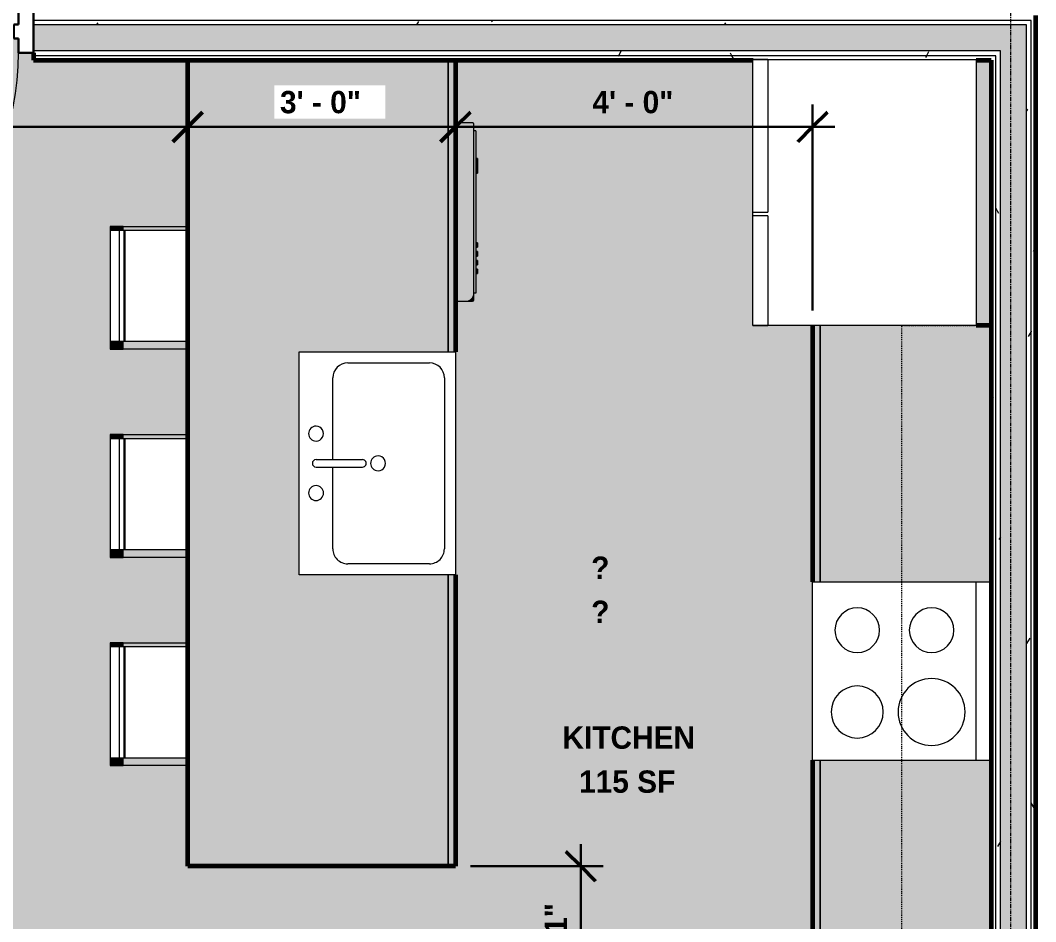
# Model space of a CAD drawing. Header units: inches. Extents: x -4105 to -1989, y 10980 to 12341.
# Drawn here: x -3614.5 to -3478, y 11247.4 to 11368.6 of the extents above; entities that cross this region are included whole.
import ezdxf

# ---------------------------------------------------------------- set-up
doc = ezdxf.new("R2010")
doc.units = ezdxf.units.IN
doc.header["$MEASUREMENT"] = 0
doc.linetypes.add('Dash', pattern=[0.25, 0.125, -0.125])
doc.linetypes.add('Grid Line 1_2_', pattern=[0.875, 0.5, -0.125, 0.125, -0.125])
for name, color, linetype, lineweight in [('0-1', 7, 'Continuous', 5), ('0-2', 7, 'Continuous', 9), ('A-ANNO-DIMS-1', 211, 'Continuous', 30), ('A-ANNO-DIMS-64', 211, 'Continuous', 9), ('A-AREA-IDEN', 2, 'Continuous', 9), ('A-AREA-PATT-4', 41, 'Continuous', 9), ('A-DOOR', 31, 'Continuous', 18), ('A-DOOR-1', 31, 'Continuous', 9), ('A-DOOR-2', 31, 'Continuous', 30), ('A-DOOR-FRAM', 31, 'Continuous', 30), ('A-WALL', 113, 'Continuous', 18), ('A-WALL-PATT-1', 111, 'Continuous', 9), ('I-FURN', 30, 'Continuous', 9), ('I-WALL-2', 2, 'Continuous', 60), ('P-SANR-FIXT', 6, 'Continuous', 9), ('Q-CASE', 31, 'Continuous', 9), ('Q-CASE-1', 31, 'Continuous', 60), ('Q-CASE-HDLN', 31, 'Dash', 9), ('Q-SPCQ', 91, 'Continuous', 9), ('S-GRID-1', 1, 'Grid Line 1_2_', 9)]:
    doc.layers.add(name, color=color, linetype=linetype, lineweight=lineweight)
doc.styles.add('Century Gothic_B', font='GOTHICB.TTF', dxfattribs={"height": 3})
doc.dimstyles.new('OD_-_HS_-__1__Tol__', dxfattribs={"dimscale": 12, "dimtxt": 3.132505, "dimasz": 0.333333, "dimexe": 0.25, "dimexo": 0.166667, "dimgap": 0.083333, "dimtad": 1, "dimdec": 0, "dimzin": 3, "dimdsep": 46, "dimlunit": 4, "dimtxsty": 'Century Gothic_B', "dimblk1": 'OBLIQUE', "dimblk2": 'OBLIQUE', "dimsah": 1, "dimcen": 0.09, "dimdle": 0.25, "dimazin": 0, "dimtfac": 1, "dimtdec": 4, "dimtix": 1, "dimtmove": 0, "dimatfit": 3, "dimfxl": 1, "dimtvp": 1, "dimtfill": 1, "dimfrac": 2, "dimtolj": 1, "dimtzin": 0, "dimlwd": 30, "dimlwe": 30, "dimarcsym": 2})
pattern_1 = [(0, (0, 0), (20.48, 5.12), [0.845, -14.515, 0.845, -14.515, -81.92]), (0, (0, 0), (20.48, 5.12), [-30.72, 0.845, -29.875, 0.845, -14.515, -35.84]), (0, (0, 0), (20.48, 5.12), [-76.8, 0.845, -9.395, 0.845, -24.755]), (120, (7.68, 2.56), (-14.67405, 15.1762003), [0.845, -14.515, 0.845, -14.515, -81.92]), (120, (7.68, 2.56), (-14.67405, 15.1762003), [-30.72, 0.845, -29.875, 0.845, -14.515, -35.84]), (120, (7.68, 2.56), (-14.67405, 15.1762003), [-76.8, 0.845, -9.395, 0.845, -24.755]), (240, (10.24, 12.8), (-5.80595, -20.2962003), [0.845, -14.515, 0.845, -14.515, -81.92]), (240, (10.24, 12.8), (-5.80595, -20.2962003), [-30.72, 0.845, -29.875, 0.845, -14.515, -35.84]), (240, (10.24, 12.8), (-5.80595, -20.2962003), [-76.8, 0.845, -9.395, 0.845, -24.755])]
pattern_2 = [(161.57, (0.32, 0.32), (-2.560496185, -0.000537386), [0, -18.214, 2.022, 0]), (18.43, (-0.32, 0.32), (-2.560496185, 0.000537386), [0, -18.214, 2.022, 0]), (108.43, (0.32, 0.32), (1.27922091, -6.400876726), [6.07, -14.166]), (71.57, (-0.32, 0.32), (1.27922091, 6.400876726), [6.07, -14.166])]

# ---------------------------------------------------------------- blocks, each defined once
blk = doc.blocks.new('Refrigerator_-_Side-by-Side_6047 - 36_ X 30_-1372843-ENLARGED FLOOR PLAN - 2ND FLOOR PLAN - EAST')
at = {"layer": 'Q-SPCQ'}
for p, q in [((-17.88, 15.58), (17.87, 15.58)), ((-17.88, -14.42), (-17.88, 15.58)), ((-17.88, 15.58), (-3.13, 15.58)), ((-17.88, 15.58), (-17.88, 13.58)), ((-3.13, 13.58), (-3.13, 15.58)), ((-2.63, 15.58), (17.87, 15.58)), ((-2.63, 15.58), (-2.63, 13.58)), ((17.87, 15.58), (17.87, -14.42)), ((17.87, 13.58), (17.87, 15.58)), ((-3.13, 13.58), (-17.88, 13.58)), ((17.87, 13.58), (-2.63, 13.58)), ((17.87, -14.42), (-17.88, -14.42))]:
    blk.add_line(p, q, dxfattribs=at)
blk = doc.blocks.new('OD_CW_Base Cabinet - OD_CW_Base Cabinet-2252122-ENLARGED FLOOR PLAN - 2ND FLOOR PLAN - EAST')
at = {"layer": 'Q-CASE'}
h = blk.add_hatch(color=256, dxfattribs=at)
h.paths.add_polyline_path([(93.67, 24), (59.2, 24), (59.2, 1), (93.67, 1), (93.67, 18.64)], flags=0)
h.paths.add_polyline_path([(35.2, 24), (0.74, 24), (0.74, 1), (35.2, 1), (35.2, 22)], flags=0)
h = blk.add_hatch(color=256, dxfattribs=at)
h.paths.add_polyline_path([(93.67, 0), (93.67, 1), (59.2, 1), (59.2, 0)], flags=0)
h.paths.add_polyline_path([(35.2, 0), (35.2, 1), (0.74, 1), (0.74, 0)], flags=0)
for p, q in [((0.74, 22), (0.74, 24)), ((0.74, 1), (35.2, 1)), ((35.2, 1), (0.74, 1)), ((35.2, 0), (0.74, 0)), ((59.2, 1), (93.67, 1)), ((93.67, 1), (59.2, 1)), ((93.67, 0), (59.2, 0))]:
    blk.add_line(p, q, dxfattribs=at)
at = {"layer": 'Q-CASE-1'}
for p, q in [((0.74, 24), (0.74, 22)), ((0.74, 0), (35.2, 0)), ((59.2, 0), (93.67, 0))]:
    blk.add_line(p, q, dxfattribs=at)
blk = doc.blocks.new('Sink Kitchen-Single - 30_ x 21_-1372827-ENLARGED FLOOR PLAN - 2ND FLOOR PLAN - EAST')
at = {"layer": 'P-SANR-FIXT'}
for p, q in [((-14.38, 10.41), (15.62, 10.41)), ((-14.38, -10.59), (-14.38, 10.41)), ((15.62, 10.41), (15.62, -10.59)), ((-10.88, 8.91), (12.12, 8.91)), ((-12.88, -4.09), (-12.88, 6.91)), ((14.12, 6.91), (14.12, -4.09)), ((0.12, -8.34), (0.12, -2.09)), ((1.12, -8.34), (1.12, -2.09)), ((0.12, -6.09), (-10.88, -6.09)), ((12.12, -6.09), (1.12, -6.09)), ((15.62, -10.59), (-14.38, -10.59))]:
    blk.add_line(p, q, dxfattribs=at)
for centre, radius, start, end in [((-10.88, 6.91), 2, 90, 180), ((12.12, 6.91), 2, 360, 90), ((0.62, 0), 1, 360, 180), ((0.62, 0), 1, 180, 0), ((0.62, -2.09), 0.5, 360, 180), ((-10.88, -4.09), 2, 180, 270), ((12.12, -4.09), 2, 270, 0), ((-3.38, -8.34), 1, 360, 180), ((4.62, -8.34), 1, 0, 180), ((-3.38, -8.34), 1, 180, 0), ((0.62, -8.34), 0.5, 180, 0), ((4.62, -8.34), 1, 180, 0)]:
    blk.add_arc(centre, radius, start, end, dxfattribs=at)
blk = doc.blocks.new('OD_CW_Upper Cabinet - OD_CW_Upper Cabinet-2252152-ENLARGED FLOOR PLAN - 2ND FLOOR PLAN - EAST')
at = {"layer": 'Q-CASE-HDLN'}
for p, q in [((0.74, -24), (0.74, -12)), ((0.74, -12), (93.67, -12)), ((93.67, -12), (93.67, -24)), ((93.67, -24), (0.74, -24))]:
    blk.add_line(p, q, dxfattribs=at)
blk = doc.blocks.new('Dishwasher_15404 - 34_ counter-V37-ENLARGED FLOOR PLAN - 2ND FLOOR PLAN - EAST')
at = {"layer": 'Q-SPCQ'}
for points in [[(25.8, -24), (26.08, -23.96), (26.34, -23.86), (26.56, -23.69), (26.73, -23.46), (26.84, -23.21), (26.87, -22.91), (26.87, -0.15), (26.82, -0.06), (26.68, 0), (24.39, 0), (24.39, -24)], [(26.87, -22.91), (27.12, -22.91), (27.12, -1.09), (26.87, -1.09), (26.87, -19.9)], [(27.37, -5.81), (27.37, -4.82), (27.12, -4.82), (27.12, -5.81)], [(27.37, -6.79), (27.37, -5.81), (27.12, -5.81), (27.12, -6.79)], [(27.37, -16.74), (27.37, -16.15), (27.12, -16.15), (27.12, -16.74)], [(27.37, -17.92), (27.37, -17.33), (27.12, -17.33), (27.12, -17.92)], [(27.37, -19.1), (27.37, -18.51), (27.12, -18.51), (27.12, -19.1)], [(27.37, -20.28), (27.37, -19.69), (27.12, -19.69), (27.12, -20.28)], [(25.8, -24), (26.68, -24), (26.82, -23.94), (26.87, -23.8), (26.87, -22.93), (26.84, -23.21), (26.68, -23.53), (26.56, -23.69), (26.3, -23.87), (26.08, -23.96)]]:
    blk.add_hatch(color=256, dxfattribs=at).paths.add_polyline_path(points, flags=0)
for p, q in [((26.68, 0), (24.39, 0)), ((26.87, -22.93), (26.87, -0.2)), ((27.12, -1.09), (26.87, -1.09)), ((27.12, -1.09), (27.12, -22.91)), ((27.37, -4.82), (27.12, -4.82)), ((27.37, -4.82), (27.37, -5.81)), ((27.12, -6.79), (27.37, -6.79)), ((27.37, -5.81), (27.37, -6.79)), ((27.37, -16.15), (27.12, -16.15)), ((27.37, -16.15), (27.37, -16.74)), ((27.12, -16.74), (27.37, -16.74)), ((27.37, -17.33), (27.12, -17.33)), ((27.37, -17.33), (27.37, -17.92)), ((27.12, -17.92), (27.37, -17.92)), ((27.37, -18.51), (27.12, -18.51)), ((27.12, -19.1), (27.37, -19.1)), ((27.37, -18.51), (27.37, -19.1)), ((27.37, -19.69), (27.12, -19.69)), ((27.12, -20.28), (27.37, -20.28)), ((27.37, -19.69), (27.37, -20.28)), ((27.12, -22.91), (26.87, -22.91)), ((26.87, -23.8), (26.87, -22.93)), ((24.39, -24), (25.8, -24)), ((25.8, -24), (26.68, -24))]:
    blk.add_line(p, q, dxfattribs=at)
for centre, radius, start, end in [((26.68, -0.2), 0.197, 360, 90), ((26.68, -0.2), 0.197, 15, 75), ((25.8, -22.93), 1.07, 270, 0), ((26.68, -23.8), 0.197, 270, 0)]:
    blk.add_arc(centre, radius, start, end, dxfattribs=at)
blk = doc.blocks.new('Bar_Stool_6722_1_ - Bar_Stool_6722_1_-V38-ENLARGED FLOOR PLAN - 2ND FLOOR PLAN - EAST')
at = {"layer": 'I-FURN'}
for points in [[(0, -0.46), (0, -0.98), (1, -0.98), (1, 0), (0, 0), (0, -0.3)], [(16, 0), (16, -0.98), (16.5, -0.98), (16.5, 0)], [(0, -1.3), (0, -1.78), (1, -1.78), (1, -0.98), (0, -0.98), (0, -1.24)], [(16, -0.98), (16, -1.78), (16.5, -1.78), (16.5, -0.98)], [(0, -2.03), (0, -10.45), (1, -10.45), (1, -1.78), (0, -1.78)], [(16, -1.78), (16, -10.45), (16.5, -10.45), (16.5, -1.78)]]:
    blk.add_hatch(color=256, dxfattribs=at).paths.add_polyline_path(points, flags=0)
for p, q in [((1, 0), (0, 0)), ((0, 0), (0, -0.98)), ((0, -0.98), (1, -0.98)), ((0, -0.98), (0, -1.78)), ((1, -1.24), (1, 0)), ((16, 0), (1, 0)), ((1, -1.91), (1, -1.24)), ((16, -1.24), (1, -1.24)), ((16.5, 0), (16, 0)), ((16, 0), (16, -1.24)), ((16, -0.98), (16.5, -0.98)), ((16, -1.24), (16, -1.91)), ((16.5, -0.98), (16.5, 0)), ((16.5, -1.78), (16.5, -0.98)), ((0, -1.78), (1, -1.78)), ((0, -10.45), (0, -1.78)), ((1, -1.91), (16, -1.91)), ((1, -2.03), (1, -1.91)), ((1, -10.45), (1, -2.03)), ((1, -2.03), (16, -2.03)), ((16, -1.78), (16.5, -1.78)), ((16, -1.91), (16, -2.03)), ((16, -2.03), (16, -10.45)), ((16.5, -1.78), (16.5, -10.45))]:
    blk.add_line(p, q, dxfattribs=at)
blk = doc.blocks.new('OD_CW_Base Cabinet - OD_CW_Base Cabinet-1913094-ENLARGED FLOOR PLAN - 2ND FLOOR PLAN - EAST')
at = {"layer": 'Q-CASE'}
h = blk.add_hatch(color=256, dxfattribs=at)
h.paths.add_polyline_path([(109.11, 11), (109.11, 12), (69.92, 12), (69.92, 11), (94.67, 11)], flags=0)
h.paths.add_polyline_path([(39.92, 12), (0.74, 12), (0.74, 11), (39.92, 11)], flags=0)
blk.add_hatch(color=256, dxfattribs=at).paths.add_polyline_path([(109.11, -12.63), (109.11, 11), (69.92, 11), (69.92, -9), (39.92, -9), (39.92, 11), (0.74, 11), (0.74, -24), (109.11, -24)], flags=0)
for p, q in [((0.74, 12), (39.92, 12)), ((39.92, 11), (0.74, 11)), ((0.74, 11), (39.92, 11)), ((69.92, 12), (109.11, 12)), ((109.11, 11), (69.92, 11)), ((69.92, 11), (109.11, 11)), ((109.11, 12), (109.11, 11)), ((109.11, 11), (109.11, -24)), ((109.11, -24), (0.74, -24))]:
    blk.add_line(p, q, dxfattribs=at)
at = {"layer": 'Q-CASE-1'}
for p, q in [((0.74, 12), (39.92, 12)), ((69.92, 12), (109.11, 12)), ((109.11, 12), (109.11, -24)), ((109.11, -24), (0.74, -24))]:
    blk.add_line(p, q, dxfattribs=at)
blk = doc.blocks.new('Range - 24_ x 24_-1372826-ENLARGED FLOOR PLAN - 2ND FLOOR PLAN - EAST')
at = {"layer": 'Q-SPCQ'}
for p, q in [((0, 0), (24, 0)), ((0, -24), (0, 0)), ((24, 0), (24, -24)), ((0, -22), (24, -22))]:
    blk.add_line(p, q, dxfattribs=at)
for centre, radius, start, end in [((6.5, -6), 3.5, 360, 180), ((17.5, -6), 3, 360, 180), ((6.5, -6), 3.5, 180, 0), ((17.5, -6), 3, 180, 0), ((6.5, -16), 4.5, 360, 180), ((17.5, -16), 3, 360, 180), ((6.5, -16), 4.5, 180, 0), ((17.5, -16), 3, 180, 0)]:
    blk.add_arc(centre, radius, start, end, dxfattribs=at)
blk = doc.blocks.new('DIMBLOCK76-ENLARGED FLOOR PLAN - 2ND FLOOR PLAN - EAST')
at = {"layer": 'A-ANNO-DIMS-64', "lineweight": 30, "transparency": 16777216}
for p, q in [((-3539.14, 11232.23), (-3539.14, 11257.82)), ((-3553.97, 11254.82), (-3536.14, 11254.82)), ((-3539.14, 11254.82), (-3553.97, 11254.82)), ((-3520.75, 11232.23), (-3542.14, 11232.23)), ((-3539.14, 11232.23), (-3520.75, 11232.23))]:
    blk.add_line(p, q, dxfattribs=at)
at = {"layer": 'A-ANNO-DIMS-64', "lineweight": 50, "transparency": 16777216}
for p, q in [((-3539.14, 11254.82), (-3541.14, 11256.82)), ((-3539.14, 11254.82), (-3537.14, 11252.82)), ((-3539.14, 11232.23), (-3541.14, 11234.23)), ((-3539.14, 11232.23), (-3537.14, 11230.23))]:
    blk.add_line(p, q, dxfattribs=at)
at = {"layer": 'A-ANNO-DIMS-64', "color": 0, "lineweight": 30, "transparency": 16777216, "insert": (-3543.99, 11236.76), "char_height": 3, "width": 16.2294, "attachment_point": 1, "rotation": 90, "line_spacing_factor": 0.984502, "style": 'Century Gothic_B', "bg_fill": 3, "box_fill_scale": 1.25, "bg_fill_color": 256, "bg_fill_true_color": 13158600, "bg_fill_transparency": 0}
blk.add_mtext('1\' - 11"', dxfattribs=at)
blk = doc.blocks.new('_Oblique')
at = {"color": 0, "linetype": 'ByBlock', "lineweight": -2}
blk.add_line((-0.5, -0.5), (0.5, 0.5), dxfattribs=at)
blk = doc.blocks.new('DIMBLOCK111-ENLARGED FLOOR PLAN - 2ND FLOOR PLAN - EAST')
at = {"layer": 'A-ANNO-DIMS-64', "lineweight": 50, "transparency": 16777216}
for p, q in [((-3719.79, 11354.23), (-3717.79, 11356.23)), ((-3591.97, 11354.23), (-3589.97, 11356.23)), ((-3719.79, 11354.23), (-3721.79, 11352.23)), ((-3591.97, 11354.23), (-3593.97, 11352.23))]:
    blk.add_line(p, q, dxfattribs=at)
at = {"layer": 'A-ANNO-DIMS-64', "lineweight": 30, "transparency": 16777216}
for p, q in [((-3719.79, 11355.06), (-3719.79, 11351.23)), ((-3719.79, 11354.23), (-3719.79, 11355.06)), ((-3591.97, 11355.06), (-3591.97, 11351.23)), ((-3591.97, 11354.23), (-3591.97, 11355.06)), ((-3719.79, 11354.23), (-3591.97, 11354.23))]:
    blk.add_line(p, q, dxfattribs=at)
at = {"layer": 'A-ANNO-DIMS-64', "color": 0, "lineweight": 30, "transparency": 16777216, "insert": (-3662.64, 11359.07), "char_height": 3, "width": 16.2294, "attachment_point": 1, "line_spacing_factor": 0.984502, "style": 'Century Gothic_B', "bg_fill": 3, "box_fill_scale": 1.25, "bg_fill_color": 256, "bg_fill_true_color": 13158600, "bg_fill_transparency": 0}
blk.add_mtext('10\' - 8"', dxfattribs=at)
blk = doc.blocks.new('DIMBLOCK112-ENLARGED FLOOR PLAN - 2ND FLOOR PLAN - EAST')
at = {"layer": 'A-ANNO-DIMS-64', "lineweight": 50, "transparency": 16777216}
for p, q in [((-3591.97, 11354.23), (-3589.97, 11356.23)), ((-3555.97, 11354.23), (-3553.97, 11356.23)), ((-3591.97, 11354.23), (-3593.97, 11352.23)), ((-3555.97, 11354.23), (-3557.97, 11352.23))]:
    blk.add_line(p, q, dxfattribs=at)
at = {"layer": 'A-ANNO-DIMS-64', "lineweight": 30, "transparency": 16777216}
for p, q in [((-3591.97, 11355.06), (-3591.97, 11351.23)), ((-3591.97, 11354.23), (-3591.97, 11355.06)), ((-3555.97, 11355.06), (-3555.97, 11351.23)), ((-3555.97, 11354.23), (-3555.97, 11355.06)), ((-3591.97, 11354.23), (-3555.97, 11354.23))]:
    blk.add_line(p, q, dxfattribs=at)
at = {"layer": 'A-ANNO-DIMS-64', "color": 0, "lineweight": 30, "transparency": 16777216, "insert": (-3579.57, 11359.07), "char_height": 3, "width": 13.425, "attachment_point": 1, "line_spacing_factor": 0.984502, "style": 'Century Gothic_B', "bg_fill": 3, "box_fill_scale": 1.25, "bg_fill_color": 256, "bg_fill_true_color": 13158600, "bg_fill_transparency": 0}
blk.add_mtext('3\' - 0"', dxfattribs=at)
blk = doc.blocks.new('DIMBLOCK113-ENLARGED FLOOR PLAN - 2ND FLOOR PLAN - EAST')
at = {"layer": 'A-ANNO-DIMS-64', "lineweight": 50, "transparency": 16777216}
for p, q in [((-3555.97, 11354.23), (-3553.97, 11356.23)), ((-3507.97, 11354.23), (-3505.97, 11356.23)), ((-3555.97, 11354.23), (-3557.97, 11352.23)), ((-3507.97, 11354.23), (-3509.97, 11352.23))]:
    blk.add_line(p, q, dxfattribs=at)
at = {"layer": 'A-ANNO-DIMS-64', "lineweight": 30, "transparency": 16777216}
for p, q in [((-3507.97, 11329.54), (-3507.97, 11357.23)), ((-3555.97, 11355.06), (-3555.97, 11351.23)), ((-3555.97, 11354.23), (-3555.97, 11355.06)), ((-3555.97, 11354.23), (-3504.97, 11354.23)), ((-3507.97, 11354.23), (-3507.97, 11329.54))]:
    blk.add_line(p, q, dxfattribs=at)
at = {"layer": 'A-ANNO-DIMS-64', "color": 0, "lineweight": 30, "transparency": 16777216, "insert": (-3537.57, 11359.07), "char_height": 3, "width": 13.425, "attachment_point": 1, "line_spacing_factor": 0.984502, "style": 'Century Gothic_B', "bg_fill": 3, "box_fill_scale": 1.25, "bg_fill_color": 256, "bg_fill_true_color": 13158600, "bg_fill_transparency": 0}
blk.add_mtext('4\' - 0"', dxfattribs=at)
blk = doc.blocks.new('CTR - 1st Phase - Shell_rvt-1-ENLARGED FLOOR PLAN - 2ND FLOOR PLAN - EAST')
at = {"layer": 'S-GRID-1'}
blk.add_line((-3481.32, 10979.75), (-3481.32, 12308.75), dxfattribs=at)
blk = doc.blocks.new('HOLLOW METAL - UNIT DOOR-1759144-ENLARGED FLOOR PLAN - 2ND FLOOR PLAN - EAST')
at = {"layer": 'A-DOOR-1'}
blk.add_arc((18, 2.25), 36, 90, 180, dxfattribs=at)
at = {"layer": 'A-DOOR-2'}
for p, q in [((18, 38.25), (16.25, 38.25)), ((16.25, 38.25), (16.25, 2.25)), ((18, 2.25), (18, 38.25)), ((16.25, 2.25), (18, 2.25))]:
    blk.add_line(p, q, dxfattribs=at)
at = {"layer": 'A-DOOR-FRAM'}
for p, q in [((-18, 2.25), (-20, 2.25)), ((-20, 2.25), (-20, -3.5)), ((-18, 0.3125), (-18, 2.25)), ((18, 2.25), (18, 0.3125)), ((20, 2.25), (18, 2.25)), ((20, -3.5), (20, 2.25)), ((-17.375, 0.3125), (-18, 0.3125)), ((-17.375, -1.5625), (-17.375, 0.3125)), ((18, 0.3125), (17.375, 0.3125)), ((17.375, 0.3125), (17.375, -1.5625)), ((-18, -3.5), (-18, -1.5625)), ((-18, -1.5625), (-17.375, -1.5625)), ((17.375, -1.5625), (18, -1.5625)), ((18, -1.5625), (18, -3.5)), ((-20, -3.5), (-18, -3.5)), ((18, -3.5), (20, -3.5))]:
    blk.add_line(p, q, dxfattribs=at)
blk = doc.blocks.new('CTR - 1st Phase - Unit Layouts_rvt-1-ENLARGED FLOOR PLAN - 2ND FLOOR PLAN - EAST')
at = {"layer": '0-2'}
for name, p, rotation in [('OD_CW_Base Cabinet - OD_CW_Base Cabinet-1913094-ENLARGED FLOOR PLAN - 2ND FLOOR PLAN - EAST', (-3567.97, 11363.93), 269.9999999999998), ('Refrigerator_-_Side-by-Side_6047 - 36_ X 30_-1372843-ENLARGED FLOOR PLAN - 2ND FLOOR PLAN - EAST', (-3500.4, 11345.41), 90.0000000000031), ('Bar_Stool_6722_1_ - Bar_Stool_6722_1_-V38-ENLARGED FLOOR PLAN - 2ND FLOOR PLAN - EAST', (-3602.42, 11324.36), 90.00000000000932), ('OD_CW_Base Cabinet - OD_CW_Base Cabinet-2252122-ENLARGED FLOOR PLAN - 2ND FLOOR PLAN - EAST', (-3507.97, 11328.28), 270.0000000000008), ('OD_CW_Upper Cabinet - OD_CW_Upper Cabinet-2252152-ENLARGED FLOOR PLAN - 2ND FLOOR PLAN - EAST', (-3507.97, 11233.87), 90.00000000000391), ('Sink Kitchen-Single - 30_ x 21_-1372827-ENLARGED FLOOR PLAN - 2ND FLOOR PLAN - EAST', (-3566.38, 11309.62), 270.0000000000028), ('Bar_Stool_6722_1_ - Bar_Stool_6722_1_-V38-ENLARGED FLOOR PLAN - 2ND FLOOR PLAN - EAST', (-3602.42, 11296.36), 90.00000000000932), ('Range - 24_ x 24_-1372826-ENLARGED FLOOR PLAN - 2ND FLOOR PLAN - EAST', (-3507.97, 11269.07), 89.99999999999402), ('Bar_Stool_6722_1_ - Bar_Stool_6722_1_-V38-ENLARGED FLOOR PLAN - 2ND FLOOR PLAN - EAST', (-3602.42, 11268.36), 90.00000000000932)]:
    blk.add_blockref(name, p, dxfattribs=dict(at, rotation=rotation))
blk.add_blockref('Dishwasher_15404 - 34_ counter-V37-ENLARGED FLOOR PLAN - 2ND FLOOR PLAN - EAST', (-3580.37, 11354.79), dxfattribs=at)
at = {"layer": 'A-AREA-IDEN', "char_height": 3, "attachment_point": 1, "style": 'Century Gothic_B'}
for s, insert, width in [('\\fCentury Gothic|b1|i0|c0|p34|;?', (-3537.73, 11296.47), 2.626), ('\\fCentury Gothic|b1|i0|c0|p34|;?', (-3537.73, 11290.54), 2.626), ('KITCHEN', (-3541.6, 11273.63), 19.594), ('115 SF', (-3539.36, 11267.71), 14.14)]:
    blk.add_mtext(s, dxfattribs=dict(at, insert=insert, width=width))
at = {"layer": 'A-ANNO-DIMS-1'}
dim = blk.add_linear_dim(base=(-3591.97, 11354.23), p1=(-3719.79, 11357.06), p2=(-3591.97, 11357.06), dimstyle='OD_-_HS_-__1__Tol__', override={"dimpost": '<>', "dimfxl": 127.813245}, dxfattribs=at)
dim.commit()
dim.dimension.update_dxf_attribs({"geometry": 'DIMBLOCK111-ENLARGED FLOOR PLAN - 2ND FLOOR PLAN - EAST', "text_midpoint": (-3655.88, 11356.8)})
dim = blk.add_linear_dim(base=(-3539.14, 11254.82), p1=(-3518.75, 11232.23), p2=(-3555.97, 11254.82), angle=90, dimstyle='OD_-_HS_-__1__Tol__', override={"dimpost": '<>', "dimfxl": 43.539702}, dxfattribs=at)
dim.commit()
dim.dimension.update_dxf_attribs({"geometry": 'DIMBLOCK76-ENLARGED FLOOR PLAN - 2ND FLOOR PLAN - EAST', "text_midpoint": (-3541.64, 11243.52)})
dim = blk.add_linear_dim(base=(-3555.97, 11354.23), p1=(-3591.97, 11357.06), p2=(-3555.97, 11357.06), dimstyle='OD_-_HS_-__1__Tol__', override={"dimpost": '<>', "dimfxl": 36}, dxfattribs=at)
dim.commit()
dim.dimension.update_dxf_attribs({"geometry": 'DIMBLOCK112-ENLARGED FLOOR PLAN - 2ND FLOOR PLAN - EAST', "text_midpoint": (-3573.97, 11356.8)})
dim = blk.add_linear_dim(base=(-3507.97, 11354.23), p1=(-3555.97, 11357.06), p2=(-3507.97, 11327.54), dimstyle='OD_-_HS_-__1__Tol__', override={"dimpost": '<>', "dimfxl": 56.349063}, dxfattribs=at)
dim.commit()
dim.dimension.update_dxf_attribs({"geometry": 'DIMBLOCK113-ENLARGED FLOOR PLAN - 2ND FLOOR PLAN - EAST', "text_midpoint": (-3531.97, 11356.8)})

msp = doc.modelspace()

# ---------------------------------------------------------------- block references
at = {"layer": '0-1'}
msp.add_blockref('CTR - 1st Phase - Unit Layouts_rvt-1-ENLARGED FLOOR PLAN - 2ND FLOOR PLAN - EAST', (0, 0), dxfattribs=at)

# ---------------------------------------------------------------- next in the draw order: hatches: boundary and pattern name
at = {"layer": 'A-AREA-PATT-4'}
h = msp.add_hatch(color=256, dxfattribs=at)
h.paths.add_polyline_path([(-3650.72, 11364.19), (-3648.97, 11364.19), (-3648.97, 11328.19), (-3650.72, 11328.19), (-3650.72, 11363.81)], flags=0)
h.paths.add_polyline_path([(-3519.97, 11129.19), (-3519.97, 11131.33), (-3515.22, 11131.33), (-3515.22, 11129.19), (-3483.97, 11129.19), (-3483.97, 11151.7), (-3515.22, 11151.7), (-3515.22, 11151.33), (-3519.97, 11151.33), (-3519.97, 11156.45), (-3483.97, 11156.45), (-3483.97, 11192.45), (-3609.72, 11192.45), (-3609.72, 11197.2), (-3521.12, 11197.2), (-3521.12, 11199.23), (-3516.37, 11199.23), (-3516.37, 11197.2), (-3483.97, 11197.2), (-3483.97, 11229.86), (-3516.37, 11229.86), (-3516.37, 11229.23), (-3521.12, 11229.23), (-3521.12, 11234.61), (-3507.97, 11234.61), (-3507.97, 11327.54), (-3515.97, 11327.54), (-3515.97, 11363.19), (-3555.97, 11363.19), (-3555.97, 11354.79), (-3553.64, 11354.78), (-3553.55, 11354.73), (-3553.49, 11354.59), (-3553.49, 11353.69), (-3553.24, 11353.69), (-3553.24, 11349.96), (-3552.99, 11349.96), (-3552.99, 11347.99), (-3553.24, 11347.99), (-3553.24, 11338.64), (-3552.99, 11338.64), (-3552.99, 11338.05), (-3553.24, 11338.05), (-3553.24, 11337.46), (-3552.99, 11337.46), (-3552.99, 11336.86), (-3553.24, 11336.86), (-3553.24, 11336.27), (-3552.99, 11336.27), (-3552.99, 11335.68), (-3553.24, 11335.68), (-3553.24, 11335.09), (-3552.99, 11335.09), (-3552.99, 11334.5), (-3553.24, 11334.5), (-3553.24, 11331.88), (-3553.49, 11331.86), (-3553.51, 11330.93), (-3553.55, 11330.84), (-3553.69, 11330.79), (-3555.97, 11330.79), (-3555.97, 11254.82), (-3591.97, 11254.82), (-3591.97, 11268.36), (-3602.42, 11268.36), (-3602.42, 11284.86), (-3591.97, 11284.86), (-3591.97, 11296.36), (-3602.42, 11296.36), (-3602.42, 11312.86), (-3591.97, 11312.86), (-3591.97, 11324.36), (-3602.42, 11324.36), (-3602.42, 11340.86), (-3591.97, 11340.86), (-3591.97, 11363.19), (-3612.72, 11363.19), (-3612.72, 11364.19), (-3614.72, 11364.19), (-3614.72, 11366.13), (-3615.35, 11366.13), (-3615.35, 11366.19), (-3650.1, 11366.19), (-3650.1, 11366.13), (-3650.72, 11366.13), (-3650.72, 11364.19), (-3652.72, 11364.19), (-3652.72, 11363.19), (-3668.12, 11363.19), (-3668.12, 11422.61), (-3819.32, 11422.61), (-3823.32, 11424.76), (-3851.85, 11424.76), (-3851.85, 11249.94), (-3723.96, 11249.94), (-3723.96, 11245.19), (-3821.57, 11245.19), (-3821.57, 11237.56), (-3826.32, 11237.56), (-3826.32, 11245.19), (-3851.85, 11245.19), (-3851.85, 11236.31), (-3828.22, 11236.31), (-3828.22, 11235.31), (-3827.72, 11235.3), (-3827.72, 11234.56), (-3828.22, 11234.56), (-3828.22, 11218.31), (-3827.72, 11218.31), (-3827.72, 11217.81), (-3828.22, 11217.81), (-3828.22, 11208.31), (-3851.85, 11208.31), (-3851.85, 11206.27), (-3826.32, 11206.27), (-3826.32, 11207.56), (-3821.57, 11207.56), (-3821.57, 11201.52), (-3851.85, 11201.52), (-3851.85, 11129.19), (-3795.96, 11129.19), (-3795.96, 11209.19), (-3717.96, 11209.19), (-3717.96, 11129.19), (-3653.21, 11129.19), (-3653.21, 11130.94), (-3648.46, 11130.94), (-3648.46, 11129.19), (-3612.37, 11129.19), (-3612.37, 11153.19), (-3553.97, 11153.19), (-3553.97, 11129.19), (-3545.95, 11129.19), (-3545.95, 11136.92), (-3545.82, 11137.88), (-3545.45, 11138.78), (-3544.86, 11139.55), (-3544.09, 11140.14), (-3543.19, 11140.51), (-3542.15, 11140.64), (-3540.84, 11140.64), (-3541.18, 11143.67), (-3542.37, 11144.67), (-3542.94, 11145.67), (-3543.22, 11146.74), (-3543.39, 11147.67), (-3543.47, 11148.67), (-3543.3, 11150.66), (-3542.76, 11152.67), (-3542.03, 11154.67), (-3541.04, 11156.75), (-3539.71, 11158.67), (-3538.71, 11159.67), (-3537.85, 11160.17), (-3536.47, 11160.67), (-3535.47, 11160.67), (-3534.1, 11160.17), (-3533.23, 11159.67), (-3532.23, 11158.67), (-3530.85, 11156.67), (-3529.91, 11154.67), (-3529.19, 11152.67), (-3528.65, 11150.66), (-3528.47, 11148.67), (-3528.56, 11147.67), (-3528.74, 11146.67), (-3529.01, 11145.67), (-3529.57, 11144.67), (-3530.76, 11143.67), (-3531.11, 11140.64), (-3529.72, 11140.64), (-3528.76, 11140.51), (-3527.86, 11140.14), (-3527.09, 11139.55), (-3526.5, 11138.78), (-3526.12, 11137.88), (-3526, 11136.92), (-3526, 11129.19), (-3520.07, 11129.19)], flags=0)
h.paths.add_polyline_path([(-3709.92, 11129.69), (-3716.03, 11129.69), (-3716.03, 11147.69), (-3698.03, 11147.69), (-3698.03, 11129.69), (-3702.74, 11129.69)], flags=0)
h.paths.add_polyline_path([(-3799.96, 11129.69), (-3817.96, 11129.69), (-3817.96, 11147.69), (-3799.96, 11147.69), (-3799.96, 11141.29)], flags=0)
h.paths.add_polyline_path([(-3653.21, 11164.94), (-3653.21, 11171.19), (-3681.96, 11171.19), (-3681.96, 11191.86), (-3682.71, 11191.86), (-3682.71, 11194.36), (-3681.96, 11194.36), (-3681.96, 11216.61), (-3680.59, 11216.61), (-3680.59, 11236.61), (-3681.96, 11236.61), (-3681.96, 11236.86), (-3682.71, 11236.86), (-3682.71, 11239.36), (-3681.96, 11239.36), (-3681.96, 11245.19), (-3687.96, 11245.19), (-3687.96, 11249.94), (-3648.46, 11249.94), (-3648.46, 11197.2), (-3645.72, 11197.2), (-3645.72, 11192.45), (-3648.46, 11192.45), (-3648.46, 11164.94), (-3649.34, 11164.94), (-3649.34, 11200.94), (-3652.34, 11200.94), (-3652.34, 11164.94), (-3652.59, 11164.94)], flags=0)
h.paths.add_polyline_path([(-3653.21, 11175.94), (-3653.21, 11245.19), (-3677.21, 11245.19), (-3677.21, 11239.36), (-3676.46, 11239.36), (-3676.46, 11236.86), (-3677.21, 11236.86), (-3677.21, 11236.61), (-3679.21, 11236.61), (-3679.21, 11214.61), (-3680.59, 11214.61), (-3680.59, 11194.61), (-3677.21, 11194.61), (-3677.21, 11194.36), (-3676.46, 11194.36), (-3676.46, 11191.86), (-3677.21, 11191.86), (-3677.21, 11175.94), (-3664.44, 11175.94)], flags=0)
h.paths.add_polyline_path([(-3485.75, 11200.33), (-3511.75, 11200.33), (-3511.75, 11225.33), (-3485.75, 11225.33)], flags=0)
h.paths.add_polyline_path([(-3763.8, 11321.34), (-3803.79, 11321.34), (-3803.79, 11356.34), (-3797.79, 11356.34), (-3797.79, 11357.34), (-3725.79, 11357.34), (-3725.79, 11356.34), (-3719.79, 11356.34), (-3719.79, 11321.34), (-3742.27, 11321.34)], flags=0)
h.paths.add_polyline_path([(-3484.45, 11327.54), (-3483.97, 11327.54), (-3483.97, 11363.19), (-3485.97, 11363.16), (-3485.97, 11327.54)], flags=0)
h.paths.add_polyline_path([(-3709.79, 11360.66), (-3709.79, 11366.66), (-3710.79, 11366.66), (-3710.79, 11402.66), (-3709.79, 11402.66), (-3709.79, 11408.66), (-3674.79, 11408.66), (-3674.79, 11360.66), (-3702.74, 11360.66)], flags=0)
h.paths.add_polyline_path([(-3826.39, 11360.66), (-3848.79, 11360.66), (-3848.79, 11408.66), (-3813.79, 11408.66), (-3813.79, 11402.66), (-3812.79, 11402.66), (-3812.79, 11366.66), (-3813.79, 11366.66), (-3813.79, 11360.66), (-3825.81, 11360.66)], flags=0)
h.paths.add_polyline_path([(-3738.62, 11405.58), (-3739.61, 11405.58), (-3739.61, 11405.61), (-3740.28, 11405.61), (-3740.28, 11409.61), (-3776.28, 11409.61), (-3776.28, 11405.61), (-3776.94, 11405.61), (-3776.94, 11405.58), (-3777.93, 11405.58), (-3777.93, 11405.61), (-3793.13, 11405.61), (-3793.13, 11405.58), (-3793.62, 11405.58), (-3793.62, 11405.61), (-3794.28, 11405.61), (-3794.28, 11421.74), (-3722.28, 11421.74), (-3722.28, 11405.61), (-3722.94, 11405.61), (-3722.96, 11405.58), (-3723.43, 11405.58), (-3723.43, 11405.61), (-3738.62, 11405.61)], flags=0)
at = {"layer": 'A-WALL-PATT-1'}
h = msp.add_hatch(dxfattribs=at)
h.set_pattern_fill('FP_1', color=256, style=0, pattern_type=2)
h.set_pattern_definition(pattern_1)
h.paths.add_polyline_path([(-3515.97, 11367.94), (-3478.6, 11367.94), (-3478.6, 11368.56), (-3612.72, 11368.56), (-3612.72, 11367.94), (-3519.53, 11367.94)], flags=0)
h.paths.add_polyline_path([(-3656.93, 11367.94), (-3652.72, 11367.94), (-3652.72, 11368.56), (-3663.37, 11368.56), (-3663.37, 11367.94), (-3662.12, 11367.94)], flags=0)
h = msp.add_hatch(dxfattribs=at)
h.set_pattern_fill('FP_1', color=256, style=0, pattern_type=2)
h.set_pattern_definition(pattern_1)
h.paths.add_polyline_path([(-3478.6, 11044.25), (-3477.97, 11044.25), (-3477.97, 11368.56), (-3478.6, 11368.56), (-3478.6, 11119.25)], flags=0)
h = msp.add_hatch(dxfattribs=at)
h.set_pattern_fill('FP_4', color=256, style=0, pattern_type=2)
h.set_pattern_definition(pattern_2)
h.paths.add_polyline_path([(-3556.97, 11364.44), (-3479.22, 11364.44), (-3479.22, 11367.94), (-3612.72, 11367.94), (-3612.72, 11364.44), (-3580.6, 11364.44)], flags=0)
h.paths.add_polyline_path([(-3664.57, 11364.44), (-3652.72, 11364.44), (-3652.72, 11367.94), (-3666.87, 11367.94), (-3666.87, 11364.44)], flags=0)
h = msp.add_hatch(dxfattribs=at)
h.set_pattern_fill('FP_1', color=256, style=0, pattern_type=2)
h.set_pattern_definition(pattern_1)
h.paths.add_polyline_path([(-3478.63, 11044.25), (-3478.6, 11044.25), (-3478.6, 11367.94), (-3479.22, 11367.94), (-3479.22, 11044.25)], flags=0)
h = msp.add_hatch(dxfattribs=at)
h.set_pattern_fill('FP_1', color=256, style=0, pattern_type=2)
h.set_pattern_definition(pattern_1)
h.paths.add_polyline_path([(-3482.72, 11363.81), (-3482.72, 11364.44), (-3612.72, 11364.44), (-3612.72, 11363.81), (-3483.35, 11363.81)], flags=0)
h.paths.add_polyline_path([(-3666.87, 11363.81), (-3652.72, 11363.81), (-3652.72, 11364.44), (-3667.5, 11364.44), (-3667.5, 11363.81)], flags=0)
h = msp.add_hatch(dxfattribs=at)
h.set_pattern_fill('FP_4', color=256, style=0, pattern_type=2)
h.set_pattern_definition(pattern_2)
h.paths.add_polyline_path([(-3482.72, 11044.25), (-3479.22, 11044.25), (-3479.23, 11364.44), (-3482.72, 11364.44), (-3482.72, 11087.79)], flags=0)
h = msp.add_hatch(dxfattribs=at)
h.set_pattern_fill('FP_1', color=256, style=0, pattern_type=2)
h.set_pattern_definition(pattern_1)
h.paths.add_polyline_path([(-3550.06, 11363.19), (-3515.97, 11363.19), (-3515.97, 11363.29), (-3485.97, 11363.29), (-3485.97, 11363.19), (-3483.35, 11363.19), (-3483.35, 11363.81), (-3612.72, 11363.81), (-3612.72, 11363.19), (-3555.97, 11363.19)], flags=0)
h.paths.add_polyline_path([(-3663.37, 11363.19), (-3652.72, 11363.19), (-3652.72, 11363.81), (-3668.12, 11363.81), (-3668.12, 11363.19), (-3664.57, 11363.19)], flags=0)
h = msp.add_hatch(dxfattribs=at)
h.set_pattern_fill('FP_1', color=256, style=0, pattern_type=2)
h.set_pattern_definition(pattern_1)
h.paths.add_polyline_path([(-3483.97, 11044.25), (-3483.35, 11044.25), (-3483.35, 11123.81), (-3483.97, 11123.81), (-3483.97, 11087.79)], flags=0)
h.paths.add_polyline_path([(-3483.35, 11128.56), (-3483.35, 11193.08), (-3483.97, 11193.08), (-3483.97, 11128.56)], flags=0)
h.paths.add_polyline_path([(-3483.35, 11193.13), (-3483.35, 11363.19), (-3483.97, 11363.19), (-3483.97, 11193.19), (-3483.8, 11193.18)], flags=0)
h = msp.add_hatch(dxfattribs=at)
h.set_pattern_fill('FP_1', color=256, style=0, pattern_type=2)
h.set_pattern_definition(pattern_1)
h.paths.add_polyline_path([(-3483.35, 11044.25), (-3482.72, 11044.25), (-3482.72, 11124.44), (-3483.35, 11124.44), (-3483.35, 11087.79)], flags=0)
h.paths.add_polyline_path([(-3482.72, 11193.08), (-3482.72, 11363.81), (-3483.35, 11363.81), (-3483.35, 11193.13), (-3483.18, 11193.12)], flags=0)
h.paths.add_polyline_path([(-3482.72, 11127.94), (-3482.72, 11193.08), (-3483.35, 11193.08), (-3483.35, 11127.94), (-3482.85, 11127.94)], flags=0)

# ---------------------------------------------------------------- next in the draw order: linework, layer by layer
at = {"layer": 'A-WALL'}
for p, q in [((-3478.6, 11368.56), (-3612.72, 11368.56)), ((-3478.6, 11044.25), (-3478.6, 11368.56)), ((-3479.22, 11367.94), (-3612.72, 11367.94)), ((-3479.22, 11044.25), (-3479.22, 11367.94)), ((-3482.72, 11364.44), (-3612.72, 11364.44)), ((-3482.72, 11127.94), (-3482.72, 11364.44)), ((-3483.35, 11363.81), (-3612.72, 11363.81)), ((-3483.35, 11128.56), (-3483.35, 11363.81))]:
    msp.add_line(p, q, dxfattribs=at)
at = {"layer": 'I-WALL-2'}
for p, q in [((-3477.97, 11044.25), (-3477.97, 11369.19)), ((-3612.72, 11364.19), (-3612.72, 11363.19)), ((-3612.72, 11363.19), (-3515.97, 11363.19)), ((-3485.97, 11363.19), (-3483.97, 11363.19)), ((-3483.97, 11363.19), (-3483.97, 11129.19))]:
    msp.add_line(p, q, dxfattribs=at)

# ---------------------------------------------------------------- next in the draw order: block references
at = {"layer": '0-1'}
msp.add_blockref('CTR - 1st Phase - Shell_rvt-1-ENLARGED FLOOR PLAN - 2ND FLOOR PLAN - EAST', (0, 0), dxfattribs=at)
at = {"layer": 'A-DOOR', "rotation": 180}
msp.add_blockref('HOLLOW METAL - UNIT DOOR-1759144-ENLARGED FLOOR PLAN - 2ND FLOOR PLAN - EAST', (-3632.72, 11366.44), dxfattribs=at)

doc.saveas('drawing.dxf')
